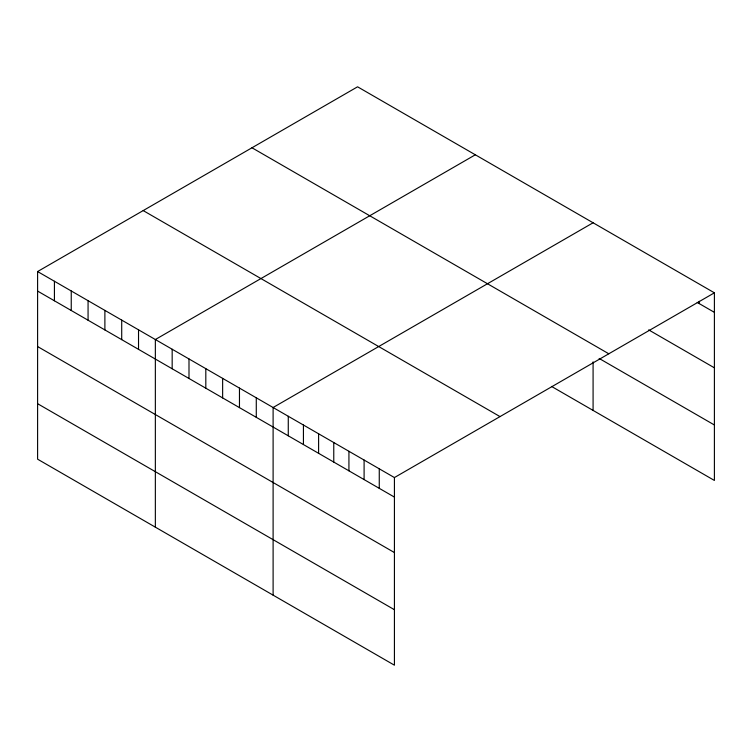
<?xml version="1.0" encoding="UTF-8"?>
<svg xmlns="http://www.w3.org/2000/svg" width="752" height="752" viewBox="0 0 752 752"><rect width="100%" height="100%" fill="white"/><g stroke="black" fill="none" stroke-linecap="round" stroke-linejoin="round"><path stroke-width="1.13" d="M37.6 271.547L394.424 477.558L394.424 665.191L37.6 459.181L37.6 271.547L357.576 86.809L714.4 292.819L714.4 480.453L551.517 386.415M475.33 154.79L155.354 339.528L155.354 527.161M593.084 222.78L273.108 407.509L273.108 595.142M394.424 477.558L714.4 292.819M697.217 302.436L714.4 312.353M648.685 329.884L714.4 367.831M251.986 147.777L608.81 353.788M599.147 358.441L714.4 424.983M143.19 210.579L500.014 416.599M37.6 291.08L394.424 497.091M37.6 346.55L394.424 552.56M37.6 403.702L394.424 609.712M699.238 301.298L699.238 303.601M593.084 361.872L593.084 410.413M379.262 468.806L379.262 488.33M364.1 460.045L364.1 479.579M348.928 451.294L348.928 470.827M333.766 442.533L333.766 462.066M318.604 433.782L318.604 453.315M303.432 425.021L303.432 444.554M288.27 416.27L288.27 435.803M256.282 397.799L256.282 417.332M239.465 388.088L239.465 407.622M222.639 378.378L222.639 397.911M205.813 368.668L205.813 388.201M188.996 358.958L188.996 378.482M172.17 349.238L172.17 368.771M138.528 329.818L138.528 349.351M121.711 320.108L121.711 339.641M104.885 310.397L104.885 329.931M88.069 300.678L88.069 320.211M71.243 290.968L71.243 310.501M54.426 281.257L54.426 300.791"/></g></svg>
